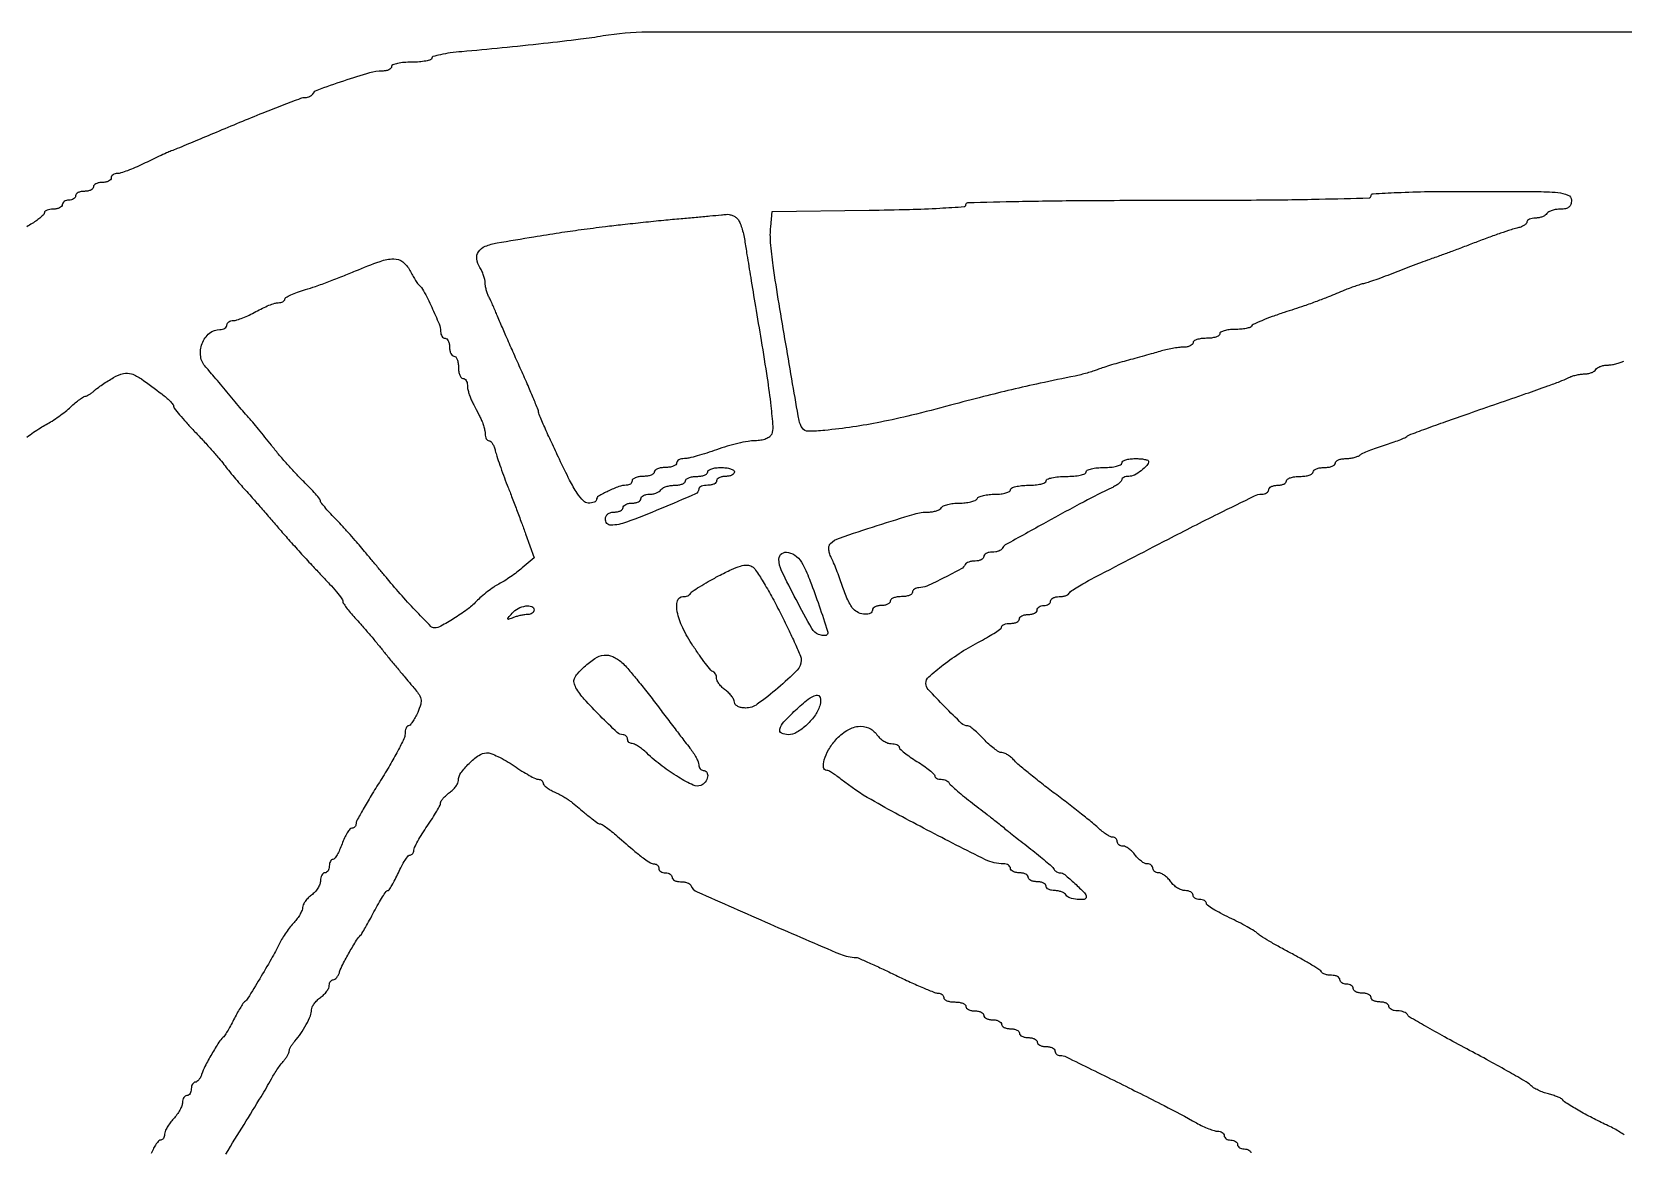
# Model space of a CAD drawing. Extents: x 375 to 2700, y 57 to 443.
# Drawn here: x 643.2 to 1000.6, y 191.3 to 442.8 of the extents above; entities that cross this region are included whole.
import ezdxf

# ---------------------------------------------------------------- set-up
doc = ezdxf.new("R2010")
doc.units = 0

msp = doc.modelspace()

# ---------------------------------------------------------------- linework, layer by layer
for points in [[(2311.038966, 442.808116, 0.000006), (1547.582496, 442.770395, 0.000004), (781.411696, 442.718569, 0.042202), (771.5, 441.879752, -0.011598), (766.428626, 441.13617, -0.002925), (758.14276, 440.166128, -0.003026), (748.798276, 439.184732, -0.003345), (739.75, 438.350859, 0.012243), (737.162377, 438.06587, 0.019843), (734.982813, 437.683068, 0.014682), (733.284751, 437.262297, 0.336539), (733, 436.887153, -0.323974), (732.749527, 436.541165, -0.030742), (731.678125, 436.260601, -0.030114), (730.224916, 436.064048, -0.018559), (728.5, 436, 0.020945), (726.775243, 435.927717, 0.033738), (725.321875, 435.70625, 0.036969), (724.267028, 435.388512, 0.31052), (724, 435, -0.200167), (723.84065, 434.617904, -0.085102), (723.377623, 434.29375, -0.06513), (722.69227, 434.073527, -0.045239), (721.881271, 434, 0.071463), (719.05411, 433.593852, 0.009237), (713.210903, 431.761717, 0.00499), (707.160292, 429.673711, 0.205642), (706.166667, 428.75194, -0.123835), (705.941397, 428.46388, -0.059728), (705.537284, 428.220882, -0.053838), (705.029896, 428.055833, -0.051777), (704.492174, 428, 0.088728), (703.554955, 427.832366, 0.0024), (699.630612, 426.360681, 0.004915), (695.028813, 424.557719, 0.00334), (689.825507, 422.419341, -0.000356), (684.57558, 420.225087, -0.000481), (679.826868, 418.249655, -0.000322), (675.837534, 416.597635, -0.005316), (674.5, 416.061336, 0.011887), (673.448459, 415.623582, 0.003251), (671.811303, 414.883124, 0.003285), (669.965502, 414.019064, 0.003417), (668.155499, 413.141995, -0.011704), (666.389119, 412.321927, -0.013663), (664.67433, 411.629211, -0.012676), (663.201631, 411.122725, -0.076623), (662.405499, 411, 0.069431), (661.868319, 410.925045, 0.085487), (661.412865, 410.70625, 0.100023), (661.108342, 410.381338, 0.139299), (661, 410, -0.191087), (660.848523, 409.618118, -0.088204), (660.4125, 409.29375, -0.068025), (659.765418, 409.073693, -0.048028), (659, 409, 0.048028), (658.234582, 408.926307, 0.068025), (657.5875, 408.70625, 0.088204), (657.151477, 408.381882, 0.191087), (657, 408, -0.191087), (656.848523, 407.618118, -0.088204), (656.4125, 407.29375, -0.068025), (655.765418, 407.073693, -0.048028), (655, 407, 0.048028), (654.234582, 406.926307, 0.068025), (653.5875, 406.70625, 0.088204), (653.151477, 406.381882, 0.191087), (653, 406, -0.148195), (652.884432, 405.618646, -0.098894), (652.559375, 405.29375, -0.082425), (652.073457, 405.074694, -0.064853), (651.5, 405, 0.064853), (650.926543, 404.925306, 0.082425), (650.440625, 404.70625, 0.098894), (650.115568, 404.381354, 0.148195), (650, 404, -0.191087), (649.848523, 403.618118, -0.088204), (649.4125, 403.29375, -0.068025), (648.765418, 403.073693, -0.048028), (648, 403, 0.037366), (647.234081, 402.942682, 0.056151), (646.5875, 402.769585, 0.0737), (646.145656, 402.516076, 0.229603), (646, 402.215608, -0.189059), (645.843963, 401.817691, -0.025852), (645.192188, 401.183546, -0.02675), (644.3032, 400.484281, -0.019661), (643.25, 399.803695, 0.011109), (642.034113, 399.047135, 0.007037)], [(1000.811897, 195.149352, 0.019999), (999.898438, 195.80477, 0.02311), (998.68672, 196.524828, 0.015777), (997.25, 197.233814, -0.012494), (994.105037, 198.760192, -0.01067), (990.86804, 200.520925, -0.00801), (988.03683, 202.200915, -0.08048), (987, 203.096028, 0.107529), (986.651513, 203.365684, 0.017349), (985.859604, 203.709518, 0.018472), (984.882689, 204.052879, 0.015297), (983.819927, 204.347529, -0.029894), (982.697043, 204.694428, -0.024217), (981.539397, 205.194592, -0.024853), (980.514573, 205.762397, -0.056334), (979.819927, 206.310693, 0.062901), (978.811884, 207.085163, 0.002917), (975.068979, 209.246299, 0.004797), (970.576208, 211.748787, 0.003421), (965.5, 214.467913, -0.003745), (960.49319, 217.154039, -0.005822), (956.220833, 219.552518, -0.002057), (952.586138, 221.669024, -0.167061), (952.166667, 222.158721, 0.15456), (951.903347, 222.481735, 0.055647), (951.368229, 222.752874, 0.048603), (950.674689, 222.937875, 0.04091), (949.916667, 223, -0.050201), (949.183242, 223.073823, -0.070178), (948.563021, 223.29375, -0.090315), (948.145793, 223.61825, -0.184457), (948, 224, 0.191087), (947.848523, 224.381882, 0.088204), (947.4125, 224.70625, 0.068025), (946.765418, 224.926307, 0.048028), (946, 225, -0.048028), (945.234582, 225.073693, -0.068025), (944.5875, 225.29375, -0.088204), (944.151477, 225.618118, -0.191087), (944, 226, 0.191087), (943.848523, 226.381882, 0.088204), (943.4125, 226.70625, 0.068025), (942.765418, 226.926307, 0.048028), (942, 227, -0.048028), (941.234582, 227.073693, -0.068025), (940.5875, 227.29375, -0.088204), (940.151477, 227.618118, -0.191087), (940, 228, 0.148195), (939.884432, 228.381354, 0.098894), (939.559375, 228.70625, 0.082425), (939.073457, 228.925306, 0.064853), (938.5, 229, -0.064853), (937.926543, 229.074694, -0.082425), (937.440625, 229.29375, -0.098894), (937.115568, 229.618646, -0.148195), (937, 230, 0.184457), (936.854207, 230.38175, 0.090315), (936.436979, 230.70625, 0.070178), (935.816758, 230.926177, 0.050201), (935.083333, 231, -0.03682), (934.325248, 231.055901, -0.044507), (933.631771, 231.222793, -0.050404), (933.093919, 231.466765, -0.158852), (932.833333, 231.758444, 0.147293), (932.473007, 232.18058, 0.005513), (930.688542, 233.30114, 0.009556), (928.514732, 234.576516, 0.006532), (926, 235.945126, -0.005501), (923.432326, 237.335694, -0.006981), (921.093883, 238.678669, -0.005608), (919.16696, 239.850788, -0.05573), (918.425986, 240.436682, 0.059423), (917.722219, 240.984784, 0.008603), (916.147018, 241.898801, 0.009647), (914.236452, 242.916098, 0.008122), (912.175986, 243.920937, -0.012286), (910.192566, 244.908729, -0.018514), (908.520446, 245.874262, -0.013675), (907.223721, 246.738795, -0.243503), (907, 247.170937, 0.175601), (906.885354, 247.48731, 0.092907), (906.559375, 247.756463, 0.073101), (906.073871, 247.938641, 0.053309), (905.5, 248, -0.064853), (904.926543, 248.074694, -0.082425), (904.440625, 248.29375, -0.098894), (904.115568, 248.618646, -0.148195), (904, 249, 0.173062), (903.863853, 249.381567, 0.093597), (903.477348, 249.70625, 0.073949), (902.901422, 249.925933, 0.054248), (902.220759, 250, -0.091287), (901.434551, 250.144747, -0.047927), (900.540724, 250.5875, -0.045499), (899.683198, 251.234851, -0.052224), (899, 252, 0.038332), (898.353917, 252.765268, 0.039803), (897.606151, 253.4125, 0.043072), (896.871239, 253.860855, 0.115942), (896.279241, 254, -0.07663), (895.790518, 254.075344, -0.089631), (895.375777, 254.29375, -0.10076), (895.098521, 254.618634, -0.127083), (895, 255, 0.127083), (894.901479, 255.381366, 0.10076), (894.624223, 255.70625, 0.089631), (894.209482, 255.924656, 0.07663), (893.720759, 256, -0.115942), (893.128761, 256.139145, -0.043072), (892.393849, 256.5875, -0.039803), (891.646083, 257.234732, -0.038332), (891, 258, 0.038332), (890.353917, 258.765268, 0.039803), (889.606151, 259.4125, 0.043072), (888.871239, 259.860855, 0.115942), (888.279241, 260, -0.07663), (887.790518, 260.075344, -0.089631), (887.375777, 260.29375, -0.10076), (887.098521, 260.618634, -0.127083), (887, 261, 0.103303), (886.920313, 261.381579, 0.09885), (886.693967, 261.70625, 0.096885), (886.355848, 261.923813, 0.094931), (885.958187, 262, -0.1177), (885.417584, 262.129045, -0.025188), (884.573751, 262.611081, -0.02501), (883.63002, 263.283941, -0.02155), (882.708187, 264.080277, 0.017893), (881.409172, 265.219137, 0.00336), (878.94553, 267.200391, 0.003591), (876.033296, 269.47646, 0.003281), (873, 271.780703, -0.004579), (870.009898, 274.064402, -0.005425), (867.228044, 276.278558, -0.004757), (864.920764, 278.193019, -0.034154), (863.882705, 279.200426, 0.03421), (863.172945, 279.889072, 0.03464), (862.378738, 280.471375, 0.036834), (861.618708, 280.876538, 0.10441), (861.033914, 281, -0.136232), (860.388219, 281.179256, -0.024469), (859.34096, 281.88125, -0.024812), (858.163228, 282.851429, -0.020192), (857, 284, 0.013397), (855.867483, 285.149051, 0.018236), (854.782578, 286.11875, 0.015263), (853.844648, 286.850285, 0.159294), (853.386642, 287, -0.192845), (852.034663, 287.541585, -0.00788), (848.224634, 291.294036, -0.007982), (844.53917, 295.161642, -0.188518), (844, 296.540843, -0.213905), (844.645387, 297.9804, -0.017224), (847.917638, 300.700045, -0.022541), (851.959799, 303.5488, -0.022404), (856.25, 306.028267, 0.011643), (858.070165, 307.028598, 0.017484), (859.604687, 307.99232, 0.012522), (860.799967, 308.847051, 0.235455), (861, 309.248283, -0.236324), (861.144257, 309.536447, -0.07087), (861.5875, 309.779183, -0.054182), (862.23401, 309.945136, -0.035767), (863, 310, 0.048028), (863.765418, 310.073693, 0.068025), (864.4125, 310.29375, 0.088204), (864.848523, 310.618118, 0.191087), (865, 311, -0.191087), (865.151477, 311.381882, -0.088204), (865.5875, 311.70625, -0.068025), (866.234582, 311.926307, -0.048028), (867, 312, 0.048028), (867.765418, 312.073693, 0.068025), (868.4125, 312.29375, 0.088204), (868.848523, 312.618118, 0.191087), (869, 313, -0.148195), (869.115568, 313.381354, -0.098894), (869.440625, 313.70625, -0.082425), (869.926543, 313.925306, -0.064853), (870.5, 314, 0.064853), (871.073457, 314.074694, 0.082425), (871.559375, 314.29375, 0.098894), (871.884432, 314.618646, 0.148195), (872, 315, -0.184457), (872.145793, 315.38175, -0.090315), (872.563021, 315.70625, -0.070178), (873.183242, 315.926177, -0.050201), (873.916667, 316, 0.036404), (874.674758, 316.055268, 0.044078), (875.368229, 316.220312, 0.049842), (875.906393, 316.461515, 0.15923), (876.166667, 316.75, -0.136903), (876.496832, 317.149761, -0.009474), (877.723958, 317.970319, -0.012919), (879.251962, 318.89586, -0.009331), (881, 319.851085, -0.00106), (898.46253, 328.927528, -0.003791), (909.684759, 334.622861, -0.002111), (917.789807, 338.616608, -0.11389), (919.451135, 339, 0.062711), (920.043351, 339.07457, 0.080872), (920.545021, 339.29375, 0.098153), (920.880744, 339.618626, 0.152705), (921, 340, -0.191087), (921.151477, 340.381882, -0.088204), (921.5875, 340.70625, -0.068025), (922.234582, 340.926307, -0.048028), (923, 341, 0.048028), (923.765418, 341.073693, 0.068025), (924.4125, 341.29375, 0.088204), (924.848523, 341.618118, 0.191087), (925, 342, -0.254951), (925.209557, 342.384262, -0.06271), (925.88125, 342.70625, -0.048861), (926.850749, 342.927234, -0.031626), (928, 343, 0.031626), (929.149251, 343.072766, 0.048861), (930.11875, 343.29375, 0.06271), (930.790443, 343.615738, 0.254951), (931, 344, -0.226478), (931.182831, 344.382936, -0.074992), (931.734375, 344.70625, -0.057076), (932.542644, 344.926884, -0.038131), (933.5, 345, 0.038131), (934.457356, 345.073116, 0.057076), (935.265625, 345.29375, 0.074992), (935.817169, 345.617064, 0.226478), (936, 346, -0.213207), (936.170857, 346.38247, -0.080277), (936.675625, 346.70625, -0.061077), (937.419414, 346.926688, -0.041555), (938.3, 347, 0.032005), (939.25024, 347.060888, 0.030245), (940.203438, 347.242673, 0.031643), (941.026465, 347.508294, 0.085284), (941.55, 347.82612, -0.07218), (942.170028, 348.224985, -0.010651), (943.542813, 348.815513, -0.011826), (945.207444, 349.444531, -0.00992), (947, 350.034183, 0.007312), (948.760147, 350.603017, 0.010028), (950.325, 351.169375, 0.007104), (951.609315, 351.684613, 0.10789), (952, 351.958064, -0.116982), (952.455344, 352.264738, -0.001065), (956.31875, 353.708727, -0.003562), (960.789416, 355.332695, -0.002285), (966, 357.15675, 0.000233), (978.790635, 361.575493, 0.002837), (983.686151, 363.30046, 0.00734), (986.419752, 364.326671, 0.022204), (988.236431, 365.134044, -0.036134), (989.043117, 365.465984, -0.021925), (990.036935, 365.745625, -0.021914), (991.052802, 365.937444, -0.035716), (991.927414, 366, 0.046572), (992.720919, 366.074072, 0.046179), (993.489364, 366.29375, 0.050144), (994.123104, 366.616421, 0.111983), (994.5, 367, -0.111983), (994.876896, 367.383579, -0.050144), (995.510636, 367.70625, -0.046179), (996.279081, 367.925928, -0.046572), (997.072586, 368, 0.036181), (997.947198, 368.063371, 0.022174), (998.963065, 368.257691, 0.022182), (999.956855, 368.540985, 0.036452), (1000.763569, 368.877244, -0.031928)], [(642.065995, 351.805296, -0.010395), (643.572058, 352.89437, -0.010427), (645.103904, 353.907728, -0.018549), (646.411287, 354.667591, 0.021294), (647.712492, 355.433443, 0.012033), (649.224817, 356.465019, 0.011996), (650.702587, 357.580691, 0.019254), (651.901069, 358.609085, -0.012345), (652.938902, 359.524823, -0.016641), (653.924463, 360.297669, -0.013707), (654.770723, 360.882011, -0.145236), (655.168353, 361, 0.111286), (655.52066, 361.079397, 0.026575), (656.05192, 361.367188, 0.026018), (656.640899, 361.771532, 0.02316), (657.209005, 362.25, -0.027821), (657.928656, 362.844729, -0.009464), (659.036068, 363.628789, -0.009377), (660.29438, 364.450322, -0.010663), (661.530434, 365.188431, -0.065702), (663.749527, 366.089671, -0.146319), (665.553925, 366.024665, -0.072669), (667.784422, 364.886963, -0.008165), (672.382563, 361.512651, -0.016767), (673.385006, 360.697127, -0.022609), (674.231128, 359.890216, -0.020591), (674.858742, 359.178559, -0.172056), (675, 358.780211, 0.168572), (675.161237, 358.315556, 0.006258), (676.344797, 356.853519, 0.010743), (677.823846, 355.148418, 0.007278), (679.578033, 353.267559, -0.005112), (681.490031, 351.235216, -0.004465), (683.449284, 349.071043, -0.004493), (685.185256, 347.083055, -0.013288), (686.328033, 345.676417, 0.006757), (687.347514, 344.387504, 0.003706), (688.629039, 342.835192, 0.003693), (689.953587, 341.278274, 0.005888), (691.111248, 339.969196, -0.003353), (692.442086, 338.479579, -0.001086), (694.391512, 336.258195, -0.001083), (696.548061, 333.779188, -0.001217), (698.611248, 331.385362, 0.004384), (700.827977, 328.846091, 0.002761), (703.459242, 325.91751, 0.002772), (706.079158, 323.065674, 0.005083), (708.25, 320.775928, -0.00785), (710.069997, 318.834848, -0.011486), (711.604687, 317.065674, -0.007055), (712.824078, 315.54991, -0.167375), (713, 315.0391, 0.14368), (713.138954, 314.565526, 0.014589), (713.807812, 313.587833, 0.017304), (714.696774, 312.451284, 0.012958), (715.75, 311.260764, -0.00735), (717.050692, 309.823326, -0.003293), (718.720313, 307.897311, -0.003259), (720.458956, 305.837755, -0.004423), (722, 303.954311, 0.002322), (723.547356, 302.046857, 0.00163), (725.306256, 299.913322, 0.001645), (727.003666, 297.881632, 0.003441), (728.340446, 296.314276, -0.016864), (729.980492, 294.283376, -0.1031), (730.551658, 293.070542, -0.130309), (730.522115, 291.86519, -0.033277), (729.846334, 290.014973, -0.019583), (729.280065, 288.860093, -0.02781), (728.681761, 287.885648, -0.026913), (728.125276, 287.16872, -0.217568), (727.755889, 287, 0.219135), (727.466635, 286.866834, 0.077958), (727.222042, 286.469939, 0.059275), (727.055347, 285.886465, 0.039989), (727, 285.195536, -0.112446), (726.747409, 284.086567, -0.008914), (725.384375, 281.374619, -0.011735), (723.606597, 278.17406, -0.008717), (721.5, 274.722084, 0.004991), (719.392535, 271.325876, 0.007349), (717.615625, 268.298063, 0.00384), (716.175683, 265.713652, 0.12582), (716, 265.026548, -0.089926), (715.928938, 264.634628, -0.095329), (715.725264, 264.301548, -0.099766), (715.421544, 264.078695, -0.108964), (715.064728, 264, 0.223653), (714.626618, 263.793712, 0.032342), (714.032417, 262.971875, 0.031492), (713.416785, 261.84062, 0.022114), (712.86384, 260.5, -0.018895), (712.320867, 259.159144, -0.027614), (711.735259, 258.028125, -0.026408), (711.180403, 257.191819, -0.237366), (710.799112, 257, 0.181234), (710.494097, 256.885687, 0.09129), (710.234739, 256.559375, 0.071236), (710.059046, 256.073945, 0.051303), (710, 255.5, -0.064853), (709.925306, 254.926543, -0.082425), (709.70625, 254.440625, -0.098894), (709.381354, 254.115568, -0.148195), (709, 254, 0.173062), (708.618433, 253.863853, 0.093597), (708.29375, 253.477348, 0.073949), (708.074067, 252.901422, 0.054248), (708, 252.220759, -0.091287), (707.855253, 251.434551, -0.047927), (707.4125, 250.540724, -0.045499), (706.765149, 249.683198, -0.052224), (706, 249, 0.039525), (705.234753, 248.350808, 0.040429), (704.5875, 247.593868, 0.043713), (704.13985, 246.845818, 0.113455), (704, 246.237427, -0.098749), (703.870785, 245.58955, -0.030886), (703.433044, 244.695877, -0.029513), (702.808598, 243.734891, -0.028704), (702.069937, 242.844693, 0.022972), (701.234587, 241.861121, 0.013245), (700.317058, 240.607096, 0.013217), (699.460802, 239.29658, 0.021515), (698.812992, 238.136507, -0.012453), (696.937736, 234.630623, -0.005997), (694.369886, 230.228498, -0.002603), (691.727113, 225.871854, -0.092988), (690.937545, 225, 0.084841), (690.590214, 224.628715, 0.008877), (689.949893, 223.61875, 0.010801), (689.229426, 222.376872, 0.008455), (688.5, 221, -0.007456), (687.77408, 219.6231, -0.009601), (687.064211, 218.38125, -0.007696), (686.437091, 217.367251, -0.078982), (686.110468, 217, 0.080582), (685.196671, 215.965938, 0.009249), (683.582654, 213.300145, 0.01138), (682.071389, 210.55448, 0.043353), (681.321721, 208.75, -0.042985), (681.044108, 208.080385, -0.052305), (680.670274, 207.514063, -0.061039), (680.261919, 207.125234, -0.161118), (679.883369, 207, 0.166062), (679.54638, 206.884904, 0.095369), (679.25949, 206.559375, 0.076307), (679.065572, 206.073739, 0.056959), (679, 205.5, -0.064853), (678.925306, 204.926543, -0.082425), (678.70625, 204.440625, -0.098894), (678.381354, 204.115568, -0.148195), (678, 204, 0.152058), (677.618629, 203.881274, 0.098266), (677.29375, 203.547092, 0.081094), (677.074587, 203.047695, 0.063011), (677, 202.458187, -0.091681), (676.863113, 201.717917, -0.032799), (676.4125, 200.738674, -0.031223), (675.76539, 199.70485, -0.032092), (675, 198.769625, 0.027562), (674.234554, 197.851416, 0.028874), (673.5875, 196.868249, 0.030131), (673.132703, 195.95967, 0.101307), (673, 195.311439, -0.065194), (672.93435, 194.81008, -0.082665), (672.741888, 194.385235, -0.098999), (672.456406, 194.101048, -0.147499), (672.12132, 194, 0.208074), (671.70534, 193.819057, 0.033695), (671.135727, 193.11875, 0.032352), (670.540069, 192.148944, 0.023358), (670, 191, -0.023358)], [(686.736596, 190.862401, 0.000671), (690.857367, 197.509274, 0.002351), (694.668313, 203.740181, 0.008572), (697, 207.746556, -0.011999), (697.665901, 208.872901, -0.009955), (698.426563, 210.039421, -0.010085), (699.166657, 211.080686, -0.026569), (699.75, 211.785742, 0.028402), (700.228395, 212.368283, 0.029217), (700.632812, 212.99599, 0.030543), (700.916429, 213.578863, 0.098262), (701, 214, -0.098189), (701.083542, 214.421314, -0.030471), (701.367188, 215.004886, -0.029155), (701.771605, 215.633558, -0.028334), (702.25, 216.21724, 0.036522), (703.589349, 217.906996, 0.027075), (704.821334, 219.947971, 0.026482), (705.738358, 221.916283, 0.096054), (706, 223.265672, -0.115125), (706.139381, 223.862994, -0.043286), (706.5875, 224.602165, -0.04001), (707.234739, 225.352908, -0.03872), (708, 226, 0.038332), (708.765268, 226.646083, 0.039803), (709.4125, 227.393849, 0.043072), (709.860855, 228.128761, 0.115942), (710, 228.720759, -0.067289), (710.066106, 229.209746, -0.084097), (710.25949, 229.624223, -0.099567), (710.546504, 229.901401, -0.143341), (710.883369, 230, 0.161118), (711.261919, 230.125234, 0.061039), (711.670274, 230.514062, 0.052305), (712.044108, 231.080385, 0.042985), (712.321721, 231.75, -0.042996), (713.025763, 233.448069, -0.009778), (714.516696, 236.186728, -0.008518), (716.102158, 238.86114, -0.064367), (717.02447, 240, 0.069117), (717.328759, 240.383083, 0.003588), (718.12156, 241.748437, 0.005631), (719.036923, 243.394002, 0.004056), (720.022753, 245.25, -0.009287), (721.01424, 247.070419, -0.014257), (721.946087, 248.604688, -0.008634), (722.76862, 249.828946, -0.24523), (723.096409, 250, 0.249864), (723.408842, 250.166529, 0.012579), (724.049899, 251.175, 0.017711), (724.765322, 252.467134, 0.011653), (725.5, 254, -0.016465), (726.252694, 255.532448, -0.023993), (727.023034, 256.825, -0.021267), (727.727044, 257.794704, -0.228955), (728.151874, 258, 0.125329), (728.475328, 258.08237, 0.10078), (728.750863, 258.314261, 0.090213), (728.936049, 258.661133, 0.077766), (729, 259.069825, -0.115305), (729.148618, 259.705711, -0.011386), (729.88125, 261.106241, -0.01389), (730.851071, 262.751957, -0.010587), (732, 264.5, 0.008434), (733.149153, 266.232089, 0.011603), (734.11875, 267.828911, 0.008402), (734.868827, 269.183531, 0.122835), (735, 269.709416, -0.147724), (735.126821, 270.129298, -0.032792), (735.5875, 270.732515, -0.031353), (736.23438, 271.385814, -0.025787), (737, 272, 0.039352), (737.76525, 272.64874, 0.04034), (738.4125, 273.404346, 0.043623), (738.860249, 274.150484, 0.113811), (739, 274.756493, -0.157869), (739.540186, 276.424723, -0.042548), (741.379425, 278.558711, -0.042858), (743.570327, 280.362301, -0.14334), (745.319825, 280.938837, -0.098841), (746.293078, 280.778332, -0.020851), (747.885929, 280.100783, -0.021078), (749.697159, 279.143918, -0.018618), (751.5, 278, 0.010587), (753.248043, 276.851071, 0.01389), (754.893759, 275.88125, 0.011386), (756.294289, 275.148618, 0.115305), (756.930175, 275, -0.076936), (757.338886, 274.936736, -0.08979), (757.685739, 274.753401, -0.100767), (757.917613, 274.480668, -0.126606), (758, 274.160515, 0.191973), (758.158364, 273.763251, 0.036444), (758.745417, 273.227994, 0.034191), (759.565908, 272.66899, 0.025552), (760.537591, 272.164826, -0.013305), (761.598031, 271.647156, -0.011413), (762.68591, 271.047795, -0.011562), (763.649138, 270.457879, -0.032051), (764.287591, 269.985774, 0.002866), (767.169622, 267.582493, 0.010489), (769.036063, 266.108789, 0.011114), (770.340861, 265.167101, 0.145048), (770.90301, 264.984027, -0.144209), (771.268931, 264.865522, -0.008129), (772.252213, 264.169625, -0.011936), (773.404581, 263.282588, -0.008429), (774.657715, 262.234027, 0.002493), (778.655145, 258.80768, 0.015635), (780.759576, 257.132306, 0.029091), (782.109411, 256.242262, 0.13195), (783.011431, 256, -0.100219), (783.38869, 255.923616, -0.098215), (783.709608, 255.70625, -0.097662), (783.924573, 255.381655, -0.09787), (784, 255, 0.148195), (784.115568, 254.618646, 0.098894), (784.440625, 254.29375, 0.082425), (784.926543, 254.074694, 0.064853), (785.5, 254, -0.064853), (786.073457, 253.925306, -0.082425), (786.559375, 253.70625, -0.098894), (786.884432, 253.381354, -0.148195), (787, 253, 0.184457), (787.145793, 252.61825, 0.090315), (787.563021, 252.29375, 0.070178), (788.183242, 252.073823, 0.050201), (788.916667, 252, -0.039039), (789.674718, 251.940722, -0.046757), (790.368229, 251.763992, -0.053314), (790.904524, 251.505266, -0.156637), (791.166667, 251.196569, 0.192561), (792.621744, 249.707162, 0.001381), (808.93261, 242.54356, 0.002307), (824.783763, 235.720861, 0.1008), (828.323143, 235, -0.103896), (828.80235, 234.899338, -0.001843), (831.222466, 233.825, -0.004537), (834.035724, 232.53292, -0.003), (837.24493, 231, 0.005543), (840.495293, 229.467676, 0.007739), (843.437478, 228.175, 0.005007), (845.923723, 227.157434, 0.0949), (846.745725, 227, -0.078228), (847.224868, 226.924573, -0.090445), (847.631557, 226.70625, -0.100781), (847.90344, 226.381378, -0.124627), (848, 226, 0.226478), (848.182831, 225.617064, 0.074992), (848.734375, 225.29375, 0.057076), (849.542644, 225.073116, 0.038131), (850.5, 225, -0.038131), (851.457356, 224.926884, -0.057076), (852.265625, 224.70625, -0.074992), (852.817169, 224.382936, -0.226478), (853, 224, 0.191087), (853.151477, 223.618118, 0.088204), (853.5875, 223.29375, 0.068025), (854.234582, 223.073693, 0.048028), (855, 223, -0.048028), (855.765418, 222.926307, -0.068025), (856.4125, 222.70625, -0.088204), (856.848523, 222.381882, -0.191087), (857, 222, 0.191087), (857.151477, 221.618118, 0.088204), (857.5875, 221.29375, 0.068025), (858.234582, 221.073693, 0.048028), (859, 221, -0.048028), (859.765418, 220.926307, -0.068025), (860.4125, 220.70625, -0.088204), (860.848523, 220.381882, -0.191087), (861, 220, 0.191087), (861.151477, 219.618118, 0.088204), (861.5875, 219.29375, 0.068025), (862.234582, 219.073693, 0.048028), (863, 219, -0.048028), (863.765418, 218.926307, -0.068025), (864.4125, 218.70625, -0.088204), (864.848523, 218.381882, -0.191087), (865, 218, 0.191087), (865.151477, 217.618118, 0.088204), (865.5875, 217.29375, 0.068025), (866.234582, 217.073693, 0.048028), (867, 217, -0.048028), (867.765418, 216.926307, -0.068025), (868.4125, 216.70625, -0.088204), (868.848523, 216.381882, -0.191087), (869, 216, 0.191087), (869.151477, 215.618118, 0.088204), (869.5875, 215.29375, 0.068025), (870.234582, 215.073693, 0.048028), (871, 215, -0.048028), (871.765418, 214.926307, -0.068025), (872.4125, 214.70625, -0.088204), (872.848523, 214.381882, -0.191087), (873, 214, 0.113808), (873.087965, 213.61854, 0.100306), (873.336528, 213.29375, 0.093892), (873.708164, 213.075805, 0.086001), (874.145628, 213, -0.114635), (875.541251, 212.675765, -0.000749), (886.911758, 207.069922, -0.00335), (897.500786, 201.741009, -0.009527), (904.780416, 197.839453, 0.017219), (906.144134, 197.135343, 0.01818), (907.528901, 196.540339, 0.018125), (908.754763, 196.11603, 0.074381), (909.530416, 196, -0.06626), (910.092197, 195.925225, -0.083403), (910.56831, 195.70625, -0.099304), (910.886745, 195.381346, -0.145357), (911, 195, 0.148195), (911.115568, 194.618646, 0.098894), (911.440625, 194.29375, 0.082425), (911.926543, 194.074694, 0.064853), (912.5, 194, -0.064853), (913.073457, 193.925306, -0.082425), (913.559375, 193.70625, -0.098894), (913.884432, 193.381354, -0.148195), (914, 193, 0.148195), (914.115568, 192.618646, 0.098894), (914.440625, 192.29375, 0.082425), (914.926543, 192.074694, 0.064853), (915.5, 192, -0.056395), (916.073759, 191.935079, -0.075828), (916.559375, 191.742969, -0.095027), (916.884962, 191.45881, -0.167478), (917, 191.125, 0.234476)]]:
    msp.add_lwpolyline(points, format="xyb")
for points in [[(989, 405, -0.075243), (988.859354, 404.07068, -0.147038), (988.444877, 403.454836, -0.125037), (987.704714, 403.108511, -0.04725), (986.559017, 403, 0.037634), (985.57934, 402.926158, 0.041396), (984.653525, 402.70625, 0.045439), (983.906663, 402.384508, 0.130646), (983.5, 402, -0.111412), (983.123976, 401.616444, -0.050262), (982.49335, 401.29375, -0.046318), (981.729296, 401.074077, -0.046881), (980.940983, 401, 0.043568), (980.197944, 400.935131, 0.063324), (979.570164, 400.740495, 0.083021), (979.145237, 400.454266, 0.205927), (979, 400.116577, -0.200161), (978.843855, 399.742156, -0.057283), (978.339062, 399.345384, -0.047931), (977.61139, 398.988549, -0.035236), (976.75, 398.73179, 0.023989), (975.47003, 398.381382, 0.004219), (973.104688, 397.588011, 0.004565), (970.344962, 396.608094, 0.004089), (967.5, 395.542117, -0.001209), (964.636712, 394.450425, -0.00128), (961.821875, 393.393225, -0.00122), (959.392252, 392.494537, -0.005848), (958, 392.001816, 0.006182), (956.680626, 391.533893, 0.001706), (954.61875, 390.765812, 0.001723), (952.289059, 389.879719, 0.001802), (950, 388.990556, -0.004053), (947.747652, 388.127301, -0.004315), (945.528125, 387.318959, -0.00411), (943.607232, 386.65582, -0.019911), (942.5, 386.332177, 0.014799), (941.556424, 386.066808, 0.006964), (940.353125, 385.671146, 0.006894), (939.103249, 385.22142, 0.00964), (938, 384.782737, -0.003134), (934.41659, 383.30359, -0.00796), (931.791404, 382.287536, -0.007016), (928.952472, 381.285429, -0.00198), (924.5, 379.803292, 0.007727), (921.793503, 378.867662, 0.011503), (919.458333, 377.95845, 0.006708), (917.545527, 377.132269, 0.185173), (917.166667, 376.75194, -0.213477), (916.8414, 376.459156, -0.028597), (915.927604, 376.220882, -0.028929), (914.749645, 376.054822, -0.020555), (913.416667, 376, 0.027697), (912.10753, 375.927427, 0.043521), (911.003646, 375.70625, 0.053908), (910.228607, 375.385452, 0.274241), (910, 375, -0.254951), (909.790443, 374.615738, -0.06271), (909.11875, 374.29375, -0.048861), (908.149251, 374.072766, -0.031626), (907, 374, 0.031626), (905.850749, 373.927234, 0.048861), (904.88125, 373.70625, 0.06271), (904.209557, 373.384262, 0.254951), (904, 373, -0.204612), (903.836754, 372.617786, -0.083503), (903.359918, 372.29375, -0.063734), (902.655135, 372.073451, -0.043943), (901.820998, 372, 0.030744), (900.770227, 371.935329, 0.013201), (899.379972, 371.726155, 0.013004), (897.90633, 371.424756, 0.016744), (896.570998, 371.067761, -0.003923), (895.078594, 370.627483, -0.001685), (893.080231, 370.06223, -0.001667), (890.947595, 369.474413, -0.002201), (889, 368.953778, 0.00523), (887.130471, 368.441862, 0.004927), (885.234375, 367.881031, 0.004904), (883.564086, 367.351065, 0.017016), (882.5, 366.961342, -0.018733), (881.522632, 366.60718, -0.008252), (880.20625, 366.209073, -0.008154), (878.794943, 365.832322, -0.010847), (877.5, 365.538845, 0.00267), (869.684548, 363.901493, 0.004669), (863.231857, 362.450471, 0.004777), (856.910263, 360.902914, 0.002963), (849.516556, 358.971107, -0.005404), (840.796486, 356.738178, -0.010661), (833.816302, 355.18788, -0.012554), (827.598767, 354.106989, -0.012296), (821.291674, 353.330939, -0.023045), (817.557105, 353.137479, -0.24752), (816.255858, 353.81428, -0.106441), (815.527049, 355.568237, -0.002927), (814.07302, 363.75, -0.000938), (811.023915, 381.711952, -0.006889), (809.700954, 390.319837, -0.014039), (809.122504, 395.526442, -0.045486), (809.151477, 399), (809.5, 402.5), (831.25, 402.769502, 0.003463), (840.286817, 402.944085, 0.007791), (847.135631, 403.230708, 0.002915), (852.58597, 403.57584, 0.394125), (853, 404.019502, -0.407005), (853.450327, 404.481081, -0.000782), (864.851252, 404.744613, -0.00386), (879.019128, 404.940517, -0.001527), (898.5, 405, 0.001488), (918.299251, 405.058932, 0.004005), (932.375, 405.255495, 0.000881), (943.532457, 405.520381, 0.406765), (944, 406, -0.397494), (944.435923, 406.461701, -0.003252), (949.875, 406.738889, -0.007936), (956.887134, 406.939094, -0.003168), (966.5, 407, -0.001341), (980.976318, 406.961175, -0.020826), (985.9375, 406.727778, -0.077538), (988.230649, 406.158283, -0.301849)], [(801.759051, 400.75, -0.070435), (802.181713, 400.038492, -0.020456), (802.625638, 398.839063, -0.020127), (803.020201, 397.431621, -0.020256), (803.299345, 396, 0.002147), (803.807901, 392.773983, 0.000571), (804.646896, 387.633657, 0.000512), (805.715132, 381.176835, 0.000306), (806.998124, 373.5, -0.003924), (808.34522, 365.064695, -0.009564), (809.169931, 358.823822, -0.008557), (809.610846, 354.203642, -0.111569), (809.364614, 352.507786, -0.136581), (808.911369, 351.896341, -0.069563), (808.075949, 351.415212, -0.056851), (806.950042, 351.103563, -0.039134), (805.628894, 351, 0.042331), (804.04473, 350.865642, 0.014635), (801.791841, 350.4125, 0.014421), (799.326495, 349.76564, 0.016249), (797, 349, -0.009445), (794.775755, 348.234317, -0.010746), (792.617356, 347.5875, -0.009997), (790.767073, 347.115688, -0.057483), (789.764117, 347, 0.054733), (789.08926, 346.925904, 0.074381), (788.518209, 346.70625, 0.093938), (788.135065, 346.381549, 0.171773), (788, 346, -0.226478), (787.817169, 345.617064, -0.074992), (787.265625, 345.29375, -0.057076), (786.457356, 345.073116, -0.038131), (785.5, 345, 0.038131), (784.542644, 344.926884, 0.057076), (783.734375, 344.70625, 0.074992), (783.182831, 344.382936, 0.226478), (783, 344, -0.226478), (782.817169, 343.617064, -0.074992), (782.265625, 343.29375, -0.057076), (781.457356, 343.073116, -0.038131), (780.5, 343, 0.038131), (779.542644, 342.926884, 0.057076), (778.734375, 342.70625, 0.074992), (778.182831, 342.382936, 0.226478), (778, 342, -0.129178), (777.899802, 341.618643, -0.100706), (777.617938, 341.29375, -0.08893), (777.196298, 341.075275, -0.07531), (776.699365, 341, 0.08668), (775.031837, 340.708728, 0.026575), (772.667192, 339.711774, 0.020084), (770.456765, 338.526241, 0.262796), (770.007802, 337.75, -0.221561), (769.870336, 337.462847, -0.075563), (769.463333, 337.220312, -0.057751), (768.86837, 337.05489, -0.038973), (768.165245, 337, -0.208902), (767.059479, 337.483074, -0.041054), (765.690522, 339.228957, -0.027334), (763.981102, 342.158155, -0.007901), (761.665245, 346.858355, -0.002637), (759.877291, 350.688686, -0.004026), (758.370416, 354.032407, -0.001491), (757.107411, 356.919614, -0.102705), (757, 357.43701, 0.097266), (756.898768, 357.952475, 0.001644), (755.790578, 360.639804, 0.004146), (754.46066, 363.761743, 0.002738), (752.882819, 367.328654, -0.001015), (751.233215, 371.023328, -0.001183), (749.68146, 374.540292, -0.001047), (748.382092, 377.521158, -0.007161), (747.766148, 379, 0.005456), (747.318932, 380.08414, 0.004016), (746.80078, 381.275702, 0.004058), (746.292455, 382.394891, 0.009034), (745.883329, 383.236431, -0.02987), (745.545028, 384.012957, -0.021707), (745.259478, 384.911382, -0.022052), (745.062627, 385.790714, -0.044062), (745, 386.5, 0.056607), (744.918574, 387.216911, 0.02594), (744.65989, 388.123143, 0.025289), (744.285446, 389.059296, 0.031808), (743.842179, 389.881103, -0.103708), (743.130031, 391.822576, -0.189841), (743.509291, 393.439982, -0.145372), (745.027672, 394.659154, -0.054847), (747.673191, 395.41481, -0.001141), (755.948742, 396.804387, -0.003372), (761.641949, 397.707591, -0.00429), (766.538591, 398.407673, -0.003115), (772, 399.10613, -0.002518), (775.869546, 399.556763, -0.001481), (780.5, 400.058504, -0.001482), (785.130618, 400.532517, -0.002531), (789, 400.897253, 0.000294), (792.374099, 401.200076, 0.000376), (795.481219, 401.483133, 0.000289), (798.086143, 401.723935, 0.003202), (799.127555, 401.827544, -0.071849), (799.824498, 401.801127, -0.051875), (800.571924, 401.582154, -0.052078), (801.254713, 401.215577, -0.074477)], [(728.079426, 389.25, 0.009456), (728.667341, 388.160435, 0.011407), (729.261775, 387.160937, 0.010126), (729.795774, 386.345174, 0.072656), (730.114071, 386, -0.103775), (731.172511, 384.699547, -0.009843), (732.991884, 380.996393, -0.010048), (734.660539, 377.228354, -0.099525), (735, 375.539838, 0.063096), (735.074592, 374.951088, 0.081157), (735.29375, 374.452327, 0.098297), (735.61863, 374.118577, 0.151877), (736, 374, -0.191087), (736.381882, 373.848523, -0.088204), (736.70625, 373.4125, -0.068025), (736.926307, 372.765418, -0.048028), (737, 372, 0.048028), (737.073693, 371.234582, 0.068025), (737.29375, 370.5875, 0.088204), (737.618118, 370.151477, 0.191087), (738, 370, -0.226478), (738.382936, 369.817169, -0.074992), (738.70625, 369.265625, -0.057076), (738.926884, 368.457356, -0.038131), (739, 367.5, 0.038131), (739.073116, 366.542644, 0.057076), (739.29375, 365.734375, 0.074992), (739.617064, 365.182831, 0.226478), (740, 365, -0.149454), (740.381359, 364.883405, -0.098698), (740.70625, 364.555389, -0.081991), (740.925341, 364.065097, -0.064244), (741, 363.486431, 0.048346), (741.069811, 362.766124, 0.021269), (741.29375, 361.833959, 0.020814), (741.617122, 360.857899, 0.026214), (742, 359.986431, 0.006494), (742.45523, 359.082149), (743, 358), (743.54477, 356.917851, -0.006494), (744, 356.013569, -0.026214), (744.382878, 355.142101, -0.020814), (744.70625, 354.166041, -0.021269), (744.930189, 353.233876, -0.048346), (745, 352.513569, 0.056429), (745.065548, 351.934621, 0.075857), (745.259505, 351.444611, 0.095048), (745.546401, 351.116082, 0.167392), (745.883423, 351, -0.199366), (746.258893, 350.844091, -0.056813), (746.659124, 350.339063, -0.047657), (747.02092, 349.611386, -0.03512), (747.283557, 348.75, 0.021895), (747.618737, 347.536636, 0.005183), (748.286756, 345.545312, 0.005324), (749.103374, 343.270703, 0.005228), (749.973107, 341, -0.002596), (750.944344, 338.50371, -0.001562), (752.071952, 335.532643, -0.001564), (753.174579, 332.571733, -0.002734), (754.066891, 330.111124), (755.987838, 324.722248), (753.34216, 322.448885, -0.015953), (752.139919, 321.480748, -0.01075), (750.710417, 320.450365, -0.010835), (749.283079, 319.512398, -0.021065), (748.098241, 318.837795, 0.030138), (746.922979, 318.140125, 0.015174), (745.52519, 317.128825, 0.015011), (744.139037, 315.992476, 0.021528), (742.987512, 314.898536, -0.04137), (740.929054, 313.092708, -0.019313), (737.99595, 311.091218, -0.015323), (735.070437, 309.37893, -0.125374), (733.582993, 309, -0.200606), (732.817972, 309.319806, -0.003698), (729.702367, 312.523325, -0.009178), (726.338627, 316.165075, -0.008343), (723, 320.043887, -0.000008), (721.477157, 321.874078, -0.000006), (719.79375, 323.897351, -0.000006), (718.204348, 325.807733, -0.000013), (717, 327.255414, 0.007056), (715.810313, 328.645182, 0.003603), (714.279688, 330.357934, 0.003579), (712.676562, 332.100763, 0.005366), (711.25, 333.597012, -0.008535), (710.004807, 334.919712, -0.012359), (708.954687, 336.132986, -0.008037), (708.127096, 337.171926, -0.165633), (708, 337.545067, 0.175118), (707.864169, 337.921002, 0.006856), (706.894522, 339.055637, 0.011454), (705.678676, 340.377165, 0.007764), (704.236672, 341.828401, -0.011412), (702.544029, 343.556919, -0.006327), (700.554612, 345.738171, -0.006307), (698.594655, 347.999315, -0.010115), (696.986672, 349.982393, 0.00297), (695.541774, 351.817332, 0.003022), (694.083585, 353.624175, 0.002936), (692.797371, 355.179627, 0.012481), (692, 356.085526, -0.008382), (691.200406, 356.979073, -0.002042), (689.9125, 358.480143, -0.002093), (688.45, 360.21351, -0.002084), (687, 361.961484, 0.002074), (685.568353, 363.687404, 0.002252), (684.160938, 365.354547, 0.002115), (682.942552, 366.772463, 0.011), (682.25, 367.536923, -0.157788), (681.103401, 369.940631, -0.123465), (681.432908, 372.828911, -0.128589), (683.063246, 375.136635, -0.1768), (685.428571, 376, 0.061768), (686.02945, 376.074515, 0.080164), (686.538393, 376.29375, 0.09778), (686.879052, 376.618614, 0.154765), (687, 377, -0.145357), (687.113255, 377.381346, -0.099304), (687.43169, 377.70625, -0.083403), (687.907803, 377.925225, -0.06626), (688.469584, 378, 0.077667), (689.258723, 378.123324, 0.017095), (690.553472, 378.5875, 0.017391), (692.028945, 379.234404, 0.015946), (693.5, 380, -0.015946), (694.971055, 380.765596, -0.017391), (696.446528, 381.4125, -0.017095), (697.741277, 381.876676, -0.077667), (698.530416, 382, 0.05122), (699.092726, 382.057755, 0.071156), (699.56831, 382.22962, 0.091218), (699.88802, 382.483318, 0.181474), (700, 382.781685, -0.272212), (700.218813, 383.153819, -0.018336), (701.361481, 383.735747, -0.022289), (702.858666, 384.350818, -0.014531), (704.634829, 384.931871, 0.012239), (706.874062, 385.653073, 0.005141), (709.851383, 386.727561, 0.005083), (713.012874, 387.942136, 0.00659), (715.884829, 389.123132, -0.014601), (721.387541, 391.283549, -0.083825), (724.459976, 391.835219, -0.168047), (726.487017, 391.157671, -0.110277)], [(894, 346.428571, -0.184948), (893.628926, 345.459701, -0.045147), (892.354029, 344.2743, -0.046083), (890.829697, 343.304323, -0.119211), (889.571429, 343, 0.045734), (888.969381, 342.944817, 0.065235), (888.459315, 342.779688, 0.084744), (888.113305, 342.536584, 0.19721), (887.992198, 342.25, -0.187145), (887.849582, 341.893363, -0.035591), (887.328042, 341.408256, -0.033594), (886.60132, 340.899352, -0.025328), (885.742198, 340.437678, 0.011448), (879.519122, 337.312862, 0.004314), (870.953168, 332.667928, 0.000862), (861.841824, 327.604506, 0.172259), (861.166667, 326.835762, -0.154873), (860.903511, 326.514835, -0.055313), (860.368229, 326.245505, -0.048336), (859.674694, 326.06171, -0.040637), (858.916667, 326, 0.050201), (858.183242, 325.926177, 0.070178), (857.563021, 325.70625, 0.090315), (857.145793, 325.38175, 0.184457), (857, 325, -0.184457), (856.854207, 324.61825, -0.090315), (856.436979, 324.29375, -0.070178), (855.816758, 324.073823, -0.050201), (855.083333, 324, 0.036404), (854.325242, 323.944732, 0.044078), (853.631771, 323.779688, 0.049842), (853.093607, 323.538485, 0.15923), (852.833333, 323.25, -0.163956), (851.907814, 322.24297, -0.00903), (848.063943, 320.219915, -0.011347), (844.2007, 318.383595, -0.105647), (842.405499, 318, 0.069431), (841.868319, 317.925045, 0.085487), (841.412865, 317.70625, 0.100023), (841.108342, 317.381338, 0.139299), (841, 317, -0.226478), (840.817169, 316.617064, -0.074992), (840.265625, 316.29375, -0.057076), (839.457356, 316.073116, -0.038131), (838.5, 316, 0.038131), (837.542644, 315.926884, 0.057076), (836.734375, 315.70625, 0.074992), (836.182831, 315.382936, 0.226478), (836, 315, -0.191087), (835.848523, 314.618118, -0.088204), (835.4125, 314.29375, -0.068025), (834.765418, 314.073693, -0.048028), (834, 314, 0.048028), (833.234582, 313.926307, 0.068025), (832.5875, 313.70625, 0.088204), (832.151477, 313.381882, 0.191087), (832, 313, -0.288322), (831.538804, 312.266693, -0.127115), (830.367438, 312.035231, -0.090442), (828.884118, 312.395364, -0.099382), (827.678571, 313.25, -0.062321), (827.139084, 313.987574, -0.015862), (826.459601, 315.307813, -0.015919), (825.774315, 316.876978, -0.015514), (825.183899, 318.5, 0.007102), (824.598418, 320.197828, 0.005855), (823.927256, 321.991873, 0.005918), (823.272348, 323.624281, 0.015678), (822.754106, 324.770206, -0.03828), (822.355362, 325.769828, -0.061361), (822.190733, 326.672168, -0.077775), (822.26327, 327.414964, -0.137745), (822.570206, 327.943231, -0.111466), (824.56569, 329.163004, -0.004074), (833.053296, 331.961577, -0.00543), (841.399677, 334.538772, -0.072284), (844.573408, 335, 0.039715), (845.502392, 335.073906, 0.042646), (846.385374, 335.29375, 0.046783), (847.101144, 335.61576, 0.125902), (847.5, 336, -0.158284), (847.955916, 336.38656, -0.036095), (848.929939, 336.70625, -0.033884), (850.159953, 336.926564, -0.02738), (851.5, 337, 0.02738), (852.840047, 337.073436, 0.033884), (854.070061, 337.29375, 0.036095), (855.044084, 337.61344, 0.158284), (855.5, 338, -0.159713), (855.95866, 338.386693, -0.035556), (856.947275, 338.70625, -0.033489), (858.196361, 338.926586, -0.026918), (859.559017, 339, 0.027497), (860.877484, 339.072564, 0.043243), (861.989211, 339.29375, 0.053437), (862.770364, 339.614478, 0.275259), (863, 340, -0.295869), (863.251055, 340.387127, -0.04382), (864.175, 340.70625, -0.037669), (865.467056, 340.92761, -0.023598), (867, 341, 0.023598), (868.532944, 341.07239, 0.037669), (869.825, 341.29375, 0.04382), (870.748945, 341.612873, 0.295869), (871, 342, -0.31052), (871.267028, 342.388512, -0.036969), (872.321875, 342.70625, -0.033738), (873.775243, 342.927717, -0.020945), (875.5, 343, 0.020945), (877.224757, 343.072283, 0.033738), (878.678125, 343.29375, 0.036969), (879.732972, 343.611488, 0.31052), (880, 344, -0.295869), (880.251055, 344.387127, -0.04382), (881.175, 344.70625, -0.037669), (882.467056, 344.92761, -0.023598), (884, 345, 0.023598), (885.532944, 345.07239, 0.037669), (886.825, 345.29375, 0.04382), (887.748945, 345.612873, 0.295869), (888, 346, -0.254951), (888.209557, 346.384262, -0.06271), (888.88125, 346.70625, -0.048861), (889.850749, 346.927234, -0.031626), (891, 347, -0.017926), (892.14997, 346.958758, -0.02914), (893.11875, 346.832143, -0.029099), (893.836266, 346.651678, -0.327568)], [(801, 344, -0.191087), (800.848523, 343.618118, -0.088204), (800.4125, 343.29375, -0.068025), (799.765418, 343.073693, -0.048028), (799, 343, 0.048028), (798.234582, 342.926307, 0.068025), (797.5875, 342.70625, 0.088204), (797.151477, 342.381882, 0.191087), (797, 342, -0.191087), (796.848523, 341.618118, -0.088204), (796.4125, 341.29375, -0.068025), (795.765418, 341.073693, -0.048028), (795, 341, 0.036372), (794.234036, 340.944206, 0.054933), (793.5875, 340.775546, 0.071963), (793.144808, 340.528726, 0.233749), (793, 340.2359, -0.298248), (792.233945, 339.065877, -0.004432), (784.325229, 335.698444, -0.009172), (776.738135, 332.709083, -0.082908), (773.25, 332.032646, -0.12019), (772.77332, 332.135803, -0.103584), (772.367188, 332.450215, -0.094529), (772.094566, 332.929594, -0.082332), (772, 333.5, -0.130775), (772.153209, 334.075754, -0.10214), (772.583333, 334.5625, -0.08892), (773.230589, 334.888136, -0.072314), (774, 335, 0.048028), (774.765418, 335.073693, 0.068025), (775.4125, 335.29375, 0.088204), (775.848523, 335.618118, 0.191087), (776, 336, -0.191087), (776.151477, 336.381882, -0.088204), (776.5875, 336.70625, -0.068025), (777.234582, 336.926307, -0.048028), (778, 337, 0.048028), (778.765418, 337.073693, 0.068025), (779.4125, 337.29375, 0.088204), (779.848523, 337.618118, 0.191087), (780, 338, -0.186414), (780.147465, 338.381787, -0.089706), (780.570164, 338.70625, -0.069539), (781.198222, 338.926216, -0.049547), (781.940983, 339, 0.046881), (782.729296, 339.074077, 0.046318), (783.49335, 339.29375, 0.050262), (784.123976, 339.616444, 0.111412), (784.5, 340, -0.130646), (784.906663, 340.384508, -0.045439), (785.653525, 340.70625, -0.041396), (786.57934, 340.926158, -0.037634), (787.559017, 341, 0.039081), (788.49372, 341.07317, 0.058208), (789.282961, 341.29375, 0.076538), (789.820624, 341.617207, 0.222681), (790, 342, -0.226478), (790.182831, 342.382936, -0.074992), (790.734375, 342.70625, -0.057076), (791.542644, 342.926884, -0.038131), (792.5, 343, 0.038131), (793.457356, 343.073116, 0.057076), (794.265625, 343.29375, 0.074992), (794.817169, 343.617064, 0.226478), (795, 344, -0.254951), (795.209557, 344.384262, -0.06271), (795.88125, 344.70625, -0.048861), (796.850749, 344.927234, -0.031626), (798, 345, -0.031626), (799.149251, 344.927234, -0.048861), (800.11875, 344.70625, -0.06271), (800.790443, 344.384262, -0.254951)], [(816.344094, 323.25, -0.025698), (818.035179, 319.444761, -0.009736), (820.015293, 313.975069, -0.003048), (821.931988, 308.225386, -0.282438), (821.734856, 307.401523, -0.16249), (821.466375, 307.267421, -0.050221), (821.008801, 307.248783, -0.044269), (820.459353, 307.330772, -0.036196), (819.893128, 307.511506, -0.171192), (818.377704, 308.841783, -0.006976), (814.855404, 315.330576, -0.008923), (811.603094, 321.804814, -0.112389), (811, 324.453993, -0.249018), (811.647198, 325.672914, -0.206923), (813.10787, 325.948522, -0.122953), (814.9597, 325.016521, -0.097877)], [(811.25, 312.455087, -0.005482), (813.069708, 308.769276, -0.007725), (814.604687, 305.441553, -0.004849), (815.818542, 302.625947, -0.099664), (816, 301.724635, -0.19815), (815.077471, 299.488181, -0.019975), (810.766011, 295.484611, -0.021578), (806.138317, 291.85362, -0.156803), (803.483282, 291, -0.049541), (802.532998, 291.094387, -0.069533), (801.729464, 291.375777, -0.0897), (801.188664, 291.790843, -0.186432), (801, 292.279241, 0.115942), (800.860855, 292.871239, 0.043072), (800.4125, 293.606151, 0.039803), (799.765268, 294.353917, 0.038332), (799, 295, -0.035941), (798.234682, 295.639888, -0.038462), (797.5875, 296.36937, -0.041632), (797.137549, 297.078224, -0.121181), (797, 297.637426, 0.063908), (796.938125, 298.119544, 0.060544), (796.756243, 298.579952, 0.06511), (796.487629, 298.950536, 0.108317), (796.17019, 299.166667, -0.126788), (795.696432, 299.515148, -0.006545), (794.506018, 301.013787, -0.010053), (793.136589, 302.86047, -0.007101), (791.67019, 304.986652, -0.034889), (789.373574, 308.999469, -0.062139), (788.156798, 312.599342, -0.110888), (788.203426, 315.047776, -0.345567), (789.416667, 316, 0.049068), (789.983288, 316.05574, 0.052424), (790.515104, 316.220756, 0.058578), (790.936452, 316.463484, 0.129124), (791.166667, 316.751509, -0.143795), (791.518746, 317.166883, -0.006228), (793.142653, 318.206829, -0.010176), (795.130911, 319.389984, -0.007038), (797.425343, 320.65048, -0.012353), (800.347154, 322.111139, -0.039742), (802.380626, 322.875232, -0.063937), (803.85521, 323.101552, -0.14762), (804.925343, 322.807076, -0.106988), (805.764346, 321.985637, -0.008593), (807.432757, 319.357447, -0.011293), (809.315831, 316.112788, -0.008426)], [(756, 313, -0.140509), (755.890679, 312.618662, -0.099897), (755.5834, 312.29375, -0.085072), (755.123848, 312.074918, -0.068778), (754.581787, 312, 0.036056), (753.910747, 311.951547, 0.016805), (753.05171, 311.797209, 0.01655), (752.157098, 311.57404, 0.022214), (751.364545, 311.309647, -0.008199), (750.288144, 310.916718, -0.414648), (750.104609, 311.005949, -0.265159), (750.152141, 311.258185, -0.005374), (751.032757, 312.27161, -0.090303), (752.415902, 313.35517, -0.084908), (754.122057, 313.911142, -0.125916), (755.464643, 313.769768, -0.313551)], [(775.684309, 301.25, -0.034092), (776.778256, 300.147282, -0.005354), (778.756294, 297.810938, -0.005928), (781.029472, 294.999756, -0.005143), (783.347199, 292, 0.000656), (785.6639, 288.945296, 0.000704), (787.934102, 285.96875, 0.000665), (789.890788, 283.417787, 0.003347), (790.996465, 282, -0.021747), (791.75407, 280.951145, -0.023543), (792.396454, 279.867188, -0.023904), (792.855241, 278.89293, -0.095684), (792.986586, 278.25, 0.078354), (793.067138, 277.77249, 0.089675), (793.289809, 277.367188, 0.099592), (793.617556, 277.096126, 0.123748), (794, 277, -0.262894), (794.77067, 276.564706, -0.179452), (794.962522, 275.552773, -0.124024), (794.437639, 274.359984, -0.136604), (793.425892, 273.609936, -0.205405), (791.761751, 273.674482, -0.024353), (788.431392, 275.462153, -0.027677), (784.733734, 277.973839, -0.026751), (781.291813, 280.905459, 0.021564), (780.369981, 281.707258, 0.025072), (779.426249, 282.384729, 0.025249), (778.582345, 282.870153, 0.118426), (778.041813, 283, -0.094931), (777.644152, 283.076187, -0.096885), (777.306033, 283.29375, -0.09885), (777.079687, 283.618421, -0.103303), (777, 284, 0.101724), (776.921552, 284.3816, 0.098538), (776.69852, 284.70625, 0.09729), (776.365406, 284.923755, 0.096416), (775.973684, 285, -0.19113), (774.666388, 285.518676, -0.007305), (770.841358, 289.227843, -0.01305), (767.254902, 293.000763, -0.05317), (765.398747, 295.55872, -0.079547), (764.975208, 296.674702, -0.146421), (765.058698, 297.63407, -0.091393), (765.719729, 298.688754, -0.019326), (767.254502, 300.23774, -0.043709), (769.660242, 302.120303, -0.114781), (771.707475, 302.86313, -0.136834), (773.644827, 302.565432, -0.074333)], [(820.232353, 291.780518, -0.086458), (819.186802, 289.490269, -0.053484), (817.258596, 287.236102, -0.054786), (815.016403, 285.542702, -0.13516), (813.045455, 285, -0.122462), (811.563868, 285.368402, -0.358489), (811.187297, 286.271792, -0.113615), (812.100546, 287.867722, -0.017149), (814.708338, 290.502188, -0.020171), (817.57763, 292.997784, -0.112498), (819.400698, 293.88172, -0.405819), (820.232052, 293.379286, -0.128686)], [(833, 285, 0.052224), (833.683198, 284.234851, 0.045499), (834.540724, 283.5875, 0.047927), (835.434551, 283.144747, 0.091287), (836.220759, 283, -0.041019), (836.901988, 282.944019, -0.060466), (837.477348, 282.775595, -0.079503), (837.868112, 282.528298, -0.215207), (838, 282.236068, 0.211107), (838.182989, 281.821981, 0.014594), (839.175, 280.970351, 0.018771), (840.467483, 280.00265, 0.012892), (842, 279, -0.012892), (843.532517, 277.99735, -0.018771), (844.825, 277.029649, -0.014594), (845.817011, 276.178019, -0.211107), (846, 275.763932, 0.179368), (846.108071, 275.472369, 0.091838), (846.416146, 275.224405, 0.071851), (846.87463, 275.056477, 0.051956), (847.416667, 275, -0.049462), (847.983285, 274.943811, -0.052747), (848.515104, 274.777502, -0.058927), (848.936352, 274.532835, -0.128783), (849.166667, 274.242561, 0.103339), (849.483007, 273.799938, 0.006025), (850.723958, 272.684279, 0.008925), (852.251925, 271.391054, 0.006437), (854, 270.001409, -0.000286), (857.760527, 267.086721, -0.001629), (859.754409, 265.529052, -0.003023), (861.098911, 264.4584, -0.004248), (862.284704, 263.485618, 0.006358), (863.009153, 262.896403, 0.000979), (864.464882, 261.747495, 0.001093), (866.188022, 260.399088, 0.000949), (868, 258.993056, -0.00645), (869.748075, 257.605532, -0.008943), (871.276042, 256.314095, -0.006039), (872.516921, 255.199888, -0.103487), (872.833333, 254.757439, 0.093926), (873.032318, 254.46775, 0.063217), (873.351373, 254.222498, 0.060918), (873.73606, 254.056489, 0.07155), (874.128788, 254, -0.175347), (875.173001, 253.622184, -0.013575), (877.443462, 251.624893, -0.012931), (879.611437, 249.503725, -0.19503), (880, 248.545455, -0.381622), (879.540756, 248.031383, -0.053353), (877.989407, 248.022172, -0.049429), (876.332212, 248.357147, -0.181711), (875.5, 249, 0.111412), (875.123976, 249.383556, 0.050262), (874.49335, 249.70625, 0.046318), (873.729296, 249.925923, 0.046881), (872.940983, 250, -0.049547), (872.198222, 250.073784, -0.069539), (871.570164, 250.29375, -0.089706), (871.147465, 250.618213, -0.186414), (871, 251, 0.191087), (870.848523, 251.381882, 0.088204), (870.4125, 251.70625, 0.068025), (869.765418, 251.926307, 0.048028), (869, 252, -0.048028), (868.234582, 252.073693, -0.068025), (867.5875, 252.29375, -0.088204), (867.151477, 252.618118, -0.191087), (867, 253, 0.191087), (866.848523, 253.381882, 0.088204), (866.4125, 253.70625, 0.068025), (865.765418, 253.926307, 0.048028), (865, 254, -0.048028), (864.234582, 254.073693, -0.068025), (863.5875, 254.29375, -0.088204), (863.151477, 254.618118, -0.191087), (863, 255, 0.153165), (862.880367, 255.381377, 0.098072), (862.543545, 255.70625, 0.080714), (862.040256, 255.925443, 0.062498), (861.446111, 256, -0.115492), (857.403366, 256.946437, -0.00495), (844.277186, 263.611318, -0.008375), (831.689802, 270.430453, -0.04109), (825, 274.961831, 0.013213), (823.987813, 275.733021, 0.016875), (823.014063, 276.38628, 0.014872), (822.176445, 276.874155, 0.120527), (821.75, 276.986586, -0.373395), (821.011322, 277.651122, -0.10225), (821.147659, 279.344648, -0.062717), (822.141278, 281.634567, -0.048313), (823.75, 283.835347, -0.068136), (826.217075, 285.942896, -0.111878), (828.787218, 286.875477, -0.13785), (831.132491, 286.524086, -0.131647)]]:
    msp.add_lwpolyline(points, format="xyb", close=True)

doc.saveas('drawing.dxf')
